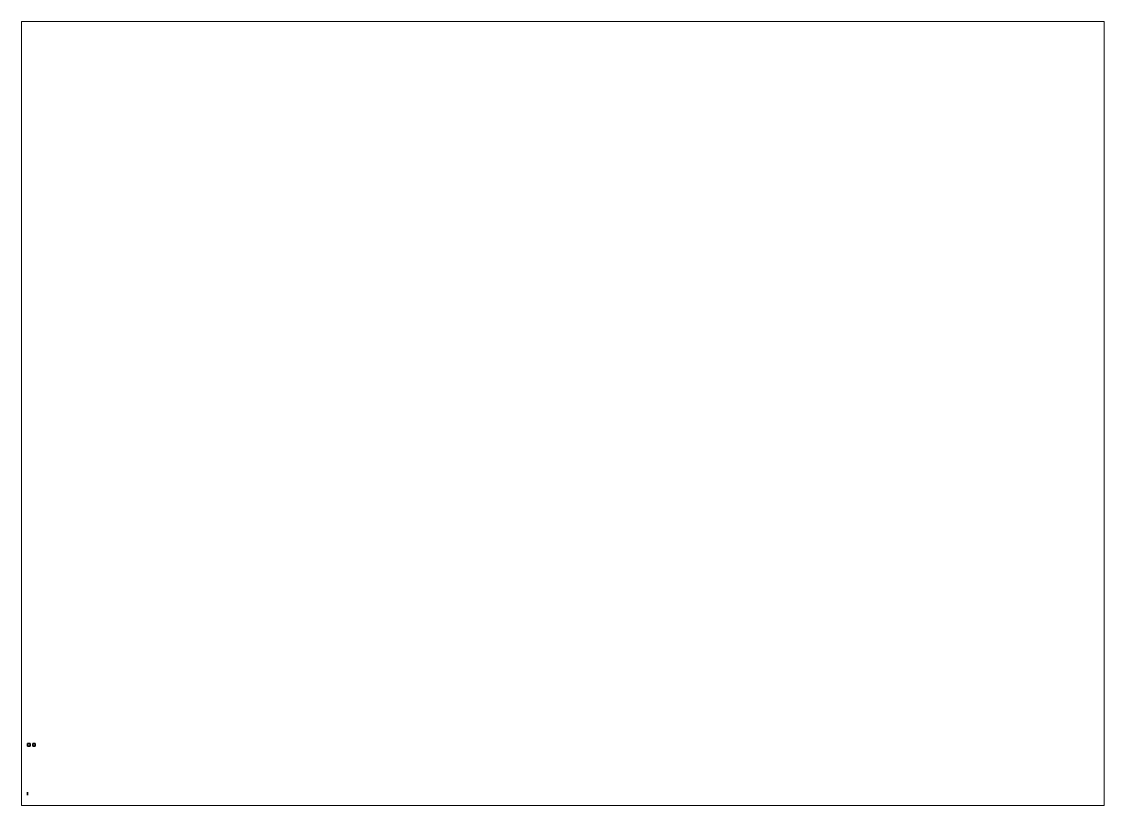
# Paper-space layout 'Layout1' of a CAD drawing. Header units: millimetres. Extents: x 28 to 251, y 20 to 181.
# The model-space entities are those that its viewports show. They can reach past a viewport. Long polylines and large blocks are cut down to what shows.
import ezdxf

# ---------------------------------------------------------------- set-up
doc = ezdxf.new("R2010")
doc.units = ezdxf.units.MM

msp = doc.modelspace()

# ---------------------------------------------------------------- linework, layer by layer
for points in [[(1, 19, 1), (1, 19), (0, 19), (0, 19, 1)], [(1, 19), (1, 18), (0, 18), (0, 19)], [(0, 19), (0, 18), (0, 18, 1), (0, 19, 1)], [(0, 19, 1), (0, 18, 1), (1, 18, 1), (1, 19, 1)], [(0, 18, 1), (0, 18), (1, 18), (1, 18, 1)], [(1, 18, 1), (1, 18), (1, 19), (1, 19, 1)], [(3, 19), (3, 18), (2, 18), (2, 19)], [(2, 19), (2, 18), (3, 18), (3, 19)], [(-0.02, -0.07, 0.16), (-0.02, -0.06, 0.19), (0.02, -0.06, 0.19), (0.02, -0.07, 0.16)], [(-0.02, -0.08, 0.1), (-0.02, -0.09, 0.18), (-0.02, -0.06, 0.19), (-0.02, -0.07, 0.16)], [(-0.02, -0.06, 0.19), (0, -0.09, 0.19), (0, -0.09, 0.19), (0.02, -0.06, 0.19)], [(-0.02, -0.09, 0.18), (0, -0.09, 0.19), (0, -0.09, 0.19), (-0.02, -0.06, 0.19)], [(0.02, -0.07, 0.16), (0.02, -0.08, 0.1), (-0.02, -0.08, 0.1), (-0.02, -0.07, 0.16)], [(-0.02, -0.09, 0.07), (-0.02, -0.23, 0.13), (-0.02, -0.15, 0.19), (-0.02, -0.09, 0.18)], [(0.02, -0.08, 0.1), (0.02, -0.08, 0.07), (-0.02, -0.08, 0.07), (-0.02, -0.08, 0.1)], [(-0.02, -0.08, 0.07), (-0.02, -0.09, 0.07), (-0.02, -0.09, 0.18), (-0.02, -0.08, 0.1)], [(-0.02, -0.09, 0.18), (-0.02, -0.15, 0.19), (0, -0.15, 0.2), (0, -0.09, 0.19)], [(0.02, -0.08, 0.07), (0, -0.09, 0.07), (0, -0.09, 0.07), (-0.02, -0.08, 0.07)], [(0, -0.09, 0.07), (-0.02, -0.09, 0.07), (-0.02, -0.09, 0.07), (-0.02, -0.08, 0.07)], [(0, -0.09, 0.07), (0, -0.23, 0.13), (-0.02, -0.23, 0.13), (-0.02, -0.09, 0.07)], [(-0.02, -0.23, 0.13), (-0.02, -0.24, 0.13), (-0.02, -0.23, 0.19), (-0.02, -0.15, 0.19)], [(-0.02, -0.15, 0.19), (-0.02, -0.23, 0.19), (0, -0.23, 0.2), (0, -0.15, 0.2)], [(-0.02, -0.24, 0.13), (-0.02, -0.26, 0.12), (-0.02, -0.26, 0.19), (-0.02, -0.23, 0.19)], [(-0.02, -0.23, 0.19), (-0.02, -0.26, 0.19), (0, -0.25, 0.2), (0, -0.23, 0.2)], [(0, -0.23, 0.13), (0, -0.24, 0.13), (-0.02, -0.24, 0.13), (-0.02, -0.23, 0.13)], [(0, -0.24, 0.13), (0, -0.26, 0.12), (-0.02, -0.26, 0.12), (-0.02, -0.24, 0.13)], [(-0.02, -0.26, 0.19), (-0.02, -0.26, 0.19), (0, -0.26, 0.2), (0, -0.25, 0.2)], [(-0.02, -0.26, 0.12), (-0.02, -0.27, 0.12), (-0.02, -0.28, 0.18), (-0.02, -0.26, 0.19)], [(-0.02, -0.26, 0.19), (-0.02, -0.28, 0.18), (0, -0.28, 0.18), (0, -0.26, 0.2)], [(0, -0.26, 0.12), (0, -0.27, 0.12), (-0.02, -0.27, 0.12), (-0.02, -0.26, 0.12)], [(-0.02, -0.27, 0.12), (-0.02, -0.34, 0.15), (-0.02, -0.3, 0.18), (-0.02, -0.28, 0.18)], [(0, -0.27, 0.12), (0, -0.27, 0.12), (0, -0.3, 0.14), (-0.02, -0.27, 0.12)], [(0, -0.33, 0.15), (-0.02, -0.34, 0.15), (-0.02, -0.27, 0.12), (0, -0.3, 0.14)], [(-0.02, -0.28, 0.18), (-0.02, -0.3, 0.18), (0, -0.3, 0.18), (0, -0.28, 0.18)], [(-0.02, -0.34, 0.15), (-0.02, -0.4, 0.17), (-0.02, -0.38, 0.2), (-0.02, -0.3, 0.18)], [(-0.02, -0.3, 0.18), (-0.02, -0.38, 0.2), (0, -0.36, 0.2), (0, -0.3, 0.18)], [(0, -0.37, 0.16), (-0.02, -0.4, 0.17), (-0.02, -0.34, 0.15), (0, -0.33, 0.15)], [(0, -0.36, 0.2), (-0.02, -0.38, 0.2), (0.02, -0.38, 0.2), (0, -0.36, 0.2)], [(-0.01, -0.36, 0.23), (-0.02, -0.36, 0.21), (-0.02, -0.63, 0.21), (-0.01, -0.63, 0.23)], [(-0.02, -0.36, 0.21), (-0.01, -0.36, 0.2), (-0.01, -0.63, 0.2), (-0.02, -0.63, 0.21)], [(0.01, -0.36, 0.2), (-0.02, -0.36, 0.21), (-0.01, -0.36, 0.23), (0.02, -0.36, 0.21)], [(0, -0.36, 0.19), (-0.01, -0.36, 0.2), (-0.02, -0.36, 0.21), (0.01, -0.36, 0.2)], [(0, -0.37, 0.16), (-0.02, -0.39, 0.16), (-0.02, -0.4, 0.17), (0, -0.37, 0.16)], [(0, -0.37, 0.16), (0.02, -0.39, 0.16), (-0.02, -0.39, 0.16), (0, -0.37, 0.16)], [(-0.02, -0.4, 0.17), (-0.02, -0.62, 0.17), (-0.02, -0.63, 0.2), (-0.02, -0.38, 0.2)], [(-0.02, -0.38, 0.2), (-0.02, -0.63, 0.2), (0.02, -0.63, 0.2), (0.02, -0.38, 0.2)], [(-0.02, -0.39, 0.16), (-0.02, -0.49, 0.16), (-0.02, -0.49, 0.17), (-0.02, -0.4, 0.17)], [(0.02, -0.39, 0.16), (0.02, -0.49, 0.16), (-0.02, -0.49, 0.16), (-0.02, -0.39, 0.16)], [(-0.02, -0.49, 0.15), (-0.02, -0.52, 0.15), (-0.02, -0.52, 0.17), (-0.02, -0.49, 0.17)], [(0.02, -0.49, 0.15), (0.02, -0.52, 0.15), (-0.02, -0.52, 0.15), (-0.02, -0.49, 0.15)], [(-0.02, -0.52, 0.15), (-0.02, -0.6, 0.16), (-0.02, -0.6, 0.17), (-0.02, -0.52, 0.17)], [(-0.02, -0.6, 0.16), (-0.02, -0.65, 0.16), (-0.02, -0.62, 0.17), (-0.02, -0.6, 0.17)], [(0.02, -0.6, 0.16), (0.02, -0.65, 0.16), (-0.02, -0.65, 0.16), (-0.02, -0.6, 0.16)], [(-0.02, -0.65, 0.16), (-0.01, -0.7, 0.18), (-0.01, -0.7, 0.18), (-0.02, -0.62, 0.17)], [(-0.01, -0.7, 0.18), (-0.02, -0.69, 0.19), (-0.02, -0.69, 0.19), (-0.02, -0.62, 0.17)], [(-0.02, -0.69, 0.19), (-0.02, -0.63, 0.2), (-0.02, -0.63, 0.2), (-0.02, -0.62, 0.17)], [(-0.02, -0.63, 0.2), (-0.02, -0.63, 0.2), (-0.02, -0.63, 0.2), (-0.02, -0.62, 0.17)], [(-0.01, -0.63, 0.22), (-0.02, -0.63, 0.2), (-0.02, -0.94, 0.2), (-0.01, -0.94, 0.22)], [(-0.02, -0.63, 0.2), (-0.02, -0.69, 0.19), (-0.02, -0.94, 0.19), (-0.02, -0.94, 0.2)], [(0.01, -0.63, 0.23), (-0.02, -0.63, 0.21), (-0.01, -0.63, 0.2), (0.02, -0.63, 0.21)], [(0, -0.63, 0.23), (-0.01, -0.63, 0.23), (-0.02, -0.63, 0.21), (0.01, -0.63, 0.23)], [(-0.02, -0.63, 0.2), (-0.02, -0.63, 0.21), (0.02, -0.63, 0.21), (0.02, -0.63, 0.2)], [(0.02, -0.65, 0.16), (0, -0.7, 0.17), (0, -0.7, 0.17), (-0.02, -0.65, 0.16)], [(0, -0.7, 0.17), (-0.01, -0.7, 0.18), (-0.01, -0.7, 0.18), (-0.02, -0.65, 0.16)], [(-0.02, -0.69, 0.19), (-0.01, -0.7, 0.18), (-0.01, -0.94, 0.18), (-0.02, -0.94, 0.19)], [(0.02, -0.94, 0.2), (-0.01, -0.94, 0.22), (-0.02, -0.94, 0.2), (0.02, -0.94, 0.19)], [(0.02, -0.94, 0.19), (-0.02, -0.94, 0.2), (-0.02, -0.94, 0.19), (0.01, -0.94, 0.18)], [(0.01, -0.94, 0.18), (-0.02, -0.94, 0.19), (-0.01, -0.94, 0.18), (0, -0.94, 0.17)], [(0, -0.36, 0.23), (-0.01, -0.36, 0.23), (-0.01, -0.63, 0.23), (0, -0.63, 0.23)], [(-0.01, -0.36, 0.2), (0, -0.36, 0.19), (0, -0.63, 0.19), (-0.01, -0.63, 0.2)], [(0.02, -0.36, 0.21), (-0.01, -0.36, 0.23), (0, -0.36, 0.23), (0.01, -0.36, 0.23)], [(-0.01, -0.39, 0.14), (-0.01, -0.4, 0.14), (-0.01, -0.41, 0.16), (-0.01, -0.39, 0.16)], [(0.01, -0.39, 0.16), (0.01, -0.39, 0.14), (-0.01, -0.39, 0.14), (-0.01, -0.39, 0.16)], [(-0.01, -0.4, 0.13), (-0.01, -0.39, 0.14), (0.01, -0.39, 0.14), (0.01, -0.4, 0.13)], [(-0.01, -0.41, 0.16), (-0.01, -0.4, 0.14), (0.01, -0.4, 0.14), (0.01, -0.41, 0.16)], [(0.01, -0.4, 0.13), (0.01, -0.4, 0.14), (-0.01, -0.4, 0.14), (-0.01, -0.4, 0.13)], [(-0.01, -0.4, 0.13), (-0.01, -0.4, 0.13), (-0.01, -0.41, 0.12), (-0.01, -0.41, 0.13)], [(0.01, -0.41, 0.13), (0.01, -0.4, 0.13), (-0.01, -0.4, 0.13), (-0.01, -0.41, 0.13)], [(-0.01, -0.41, 0.12), (-0.01, -0.4, 0.13), (0.01, -0.4, 0.13), (0.01, -0.41, 0.12)], [(0.01, -0.43, 0.13), (0.01, -0.41, 0.13), (-0.01, -0.41, 0.13), (-0.01, -0.43, 0.13)], [(-0.01, -0.41, 0.13), (-0.01, -0.41, 0.12), (-0.01, -0.43, 0.12), (-0.01, -0.43, 0.13)], [(-0.01, -0.43, 0.12), (-0.01, -0.41, 0.12), (0.01, -0.41, 0.12), (0.01, -0.43, 0.12)], [(0.01, -0.41, 0.16), (0.01, -0.41, 0.15), (-0.01, -0.41, 0.15), (-0.01, -0.41, 0.16)], [(-0.01, -0.41, 0.15), (-0.01, -0.42, 0.15), (-0.01, -0.42, 0.16), (-0.01, -0.41, 0.16)], [(-0.01, -0.41, 0.14), (-0.01, -0.42, 0.13), (-0.01, -0.42, 0.15), (-0.01, -0.41, 0.15)], [(0.01, -0.41, 0.15), (0.01, -0.41, 0.14), (-0.01, -0.41, 0.14), (-0.01, -0.41, 0.15)], [(0.01, -0.41, 0.14), (0.01, -0.42, 0.13), (-0.01, -0.42, 0.13), (-0.01, -0.41, 0.14)], [(-0.01, -0.42, 0.16), (-0.01, -0.42, 0.15), (0.01, -0.42, 0.15), (0.01, -0.42, 0.16)], [(-0.01, -0.42, 0.15), (-0.01, -0.42, 0.13), (0.01, -0.42, 0.13), (0.01, -0.42, 0.15)], [(-0.01, -0.44, 0.13), (-0.01, -0.43, 0.12), (0.01, -0.43, 0.12), (0.01, -0.44, 0.13)], [(-0.01, -0.43, 0.13), (-0.01, -0.43, 0.12), (-0.01, -0.44, 0.13), (-0.01, -0.44, 0.14)], [(0.01, -0.44, 0.14), (0.01, -0.43, 0.13), (-0.01, -0.43, 0.13), (-0.01, -0.44, 0.14)], [(-0.01, -0.44, 0.15), (-0.01, -0.44, 0.15), (-0.01, -0.45, 0.16), (-0.01, -0.43, 0.16)], [(0.01, -0.43, 0.16), (0.01, -0.44, 0.15), (-0.01, -0.44, 0.15), (-0.01, -0.43, 0.16)], [(0.01, -0.44, 0.15), (0.01, -0.44, 0.14), (-0.01, -0.44, 0.14), (-0.01, -0.44, 0.15)], [(-0.01, -0.44, 0.15), (-0.01, -0.44, 0.13), (0.01, -0.44, 0.13), (0.01, -0.44, 0.15)], [(-0.01, -0.45, 0.16), (-0.01, -0.44, 0.15), (0.01, -0.44, 0.15), (0.01, -0.45, 0.16)], [(-0.01, -0.52, 0.13), (-0.01, -0.6, 0.14), (-0.01, -0.6, 0.16), (-0.01, -0.52, 0.15)], [(0.01, -0.52, 0.15), (0.01, -0.52, 0.13), (-0.01, -0.52, 0.13), (-0.01, -0.52, 0.15)], [(-0.01, -0.53, 0.08), (-0.01, -0.61, 0.1), (-0.01, -0.6, 0.14), (-0.01, -0.52, 0.13)], [(0.01, -0.52, 0.13), (0.01, -0.53, 0.08), (-0.01, -0.53, 0.08), (-0.01, -0.52, 0.13)], [(0.01, -0.53, 0.08), (0.01, -0.61, 0.1), (-0.01, -0.61, 0.1), (-0.01, -0.53, 0.08)], [(-0.01, -0.6, 0.16), (-0.01, -0.6, 0.14), (0.01, -0.6, 0.14), (0.01, -0.6, 0.16)], [(-0.01, -0.6, 0.14), (-0.01, -0.61, 0.1), (0.01, -0.61, 0.1), (0.01, -0.6, 0.14)], [(0, -0.63, 0.23), (-0.01, -0.63, 0.22), (-0.01, -0.94, 0.22), (0, -0.94, 0.22)], [(0.02, -0.63, 0.21), (-0.01, -0.63, 0.2), (0, -0.63, 0.19), (0.01, -0.63, 0.2)], [(-0.01, -0.7, 0.18), (0, -0.7, 0.17), (0, -0.94, 0.17), (-0.01, -0.94, 0.18)], [(0, -0.94, 0.2), (-0.01, -0.94, 0.2), (-0.01, -1.23, 0.2), (0, -1.23, 0.2)], [(-0.01, -0.94, 0.2), (-0.01, -0.94, 0.19), (-0.01, -1.23, 0.19), (-0.01, -1.23, 0.2)], [(-0.01, -0.94, 0.19), (-0.01, -0.94, 0.18), (-0.01, -1.23, 0.18), (-0.01, -1.23, 0.19)], [(-0.01, -0.94, 0.18), (0, -0.94, 0.18), (0, -1.23, 0.18), (-0.01, -1.23, 0.18)], [(0, -0.94, 0.22), (-0.01, -0.94, 0.22), (-0.01, -1.1, 0.22), (0, -1.1, 0.22)], [(-0.01, -0.94, 0.22), (-0.01, -0.94, 0.21), (-0.01, -1.1, 0.21), (-0.01, -1.1, 0.22)], [(-0.01, -0.94, 0.21), (-0.01, -0.94, 0.2), (-0.01, -1.1, 0.2), (-0.01, -1.1, 0.21)], [(-0.01, -0.94, 0.2), (0, -0.94, 0.2), (0, -1.1, 0.2), (-0.01, -1.1, 0.2)], [(0.01, -0.94, 0.22), (0, -0.94, 0.22), (-0.01, -0.94, 0.22), (0.02, -0.94, 0.2)], [(-0.01, -1.1, 0.2), (-0.01, -1.11, 0.2), (-0.01, -1.11, 0.2), (-0.01, -1.1, 0.2)], [(0, -1.1, 0.2), (-0.01, -1.1, 0.2), (-0.01, -1.1, 0.2), (0, -1.1, 0.2)], [(0, -1.1, 0.2), (-0.01, -1.1, 0.2), (-0.01, -1.1, 0.2), (0, -1.1, 0.2)], [(-0.01, -1.11, 0.21), (0, -1.12, 0.21), (0, -1.1, 0.22), (-0.01, -1.1, 0.22)], [(-0.01, -1.11, 0.2), (-0.01, -1.11, 0.21), (-0.01, -1.1, 0.22), (-0.01, -1.1, 0.21)], [(-0.01, -1.1, 0.2), (-0.01, -1.11, 0.2), (-0.01, -1.1, 0.21), (-0.01, -1.1, 0.2)], [(-0.01, -1.11, 0.2), (-0.01, -1.11, 0.2), (-0.01, -1.11, 0.21), (-0.01, -1.11, 0.2)], [(-0.01, -1.11, 0.2), (0, -1.12, 0.2), (0, -1.12, 0.21), (-0.01, -1.11, 0.21)], [(0, -1.23, 0.2), (-0.01, -1.23, 0.2), (-0.01, -1.27, 0.2), (0, -1.27, 0.2)], [(-0.01, -1.23, 0.2), (-0.01, -1.23, 0.19), (-0.01, -1.27, 0.19), (-0.01, -1.27, 0.2)], [(-0.01, -1.23, 0.19), (-0.01, -1.23, 0.18), (-0.01, -1.27, 0.18), (-0.01, -1.27, 0.19)], [(-0.01, -1.23, 0.18), (0, -1.23, 0.17), (0, -1.27, 0.17), (-0.01, -1.27, 0.18)], [(0, -1.27, 0.2), (-0.01, -1.27, 0.19), (-0.01, -1.28, 0.19), (0, -1.28, 0.2)], [(-0.01, -1.27, 0.19), (-0.01, -1.27, 0.18), (-0.01, -1.28, 0.18), (-0.01, -1.28, 0.19)], [(-0.01, -1.27, 0.18), (0, -1.27, 0.18), (0, -1.28, 0.18), (-0.01, -1.28, 0.18)], [(0, -0.09, 0.19), (0.02, -0.09, 0.18), (0.02, -0.09, 0.18), (0.02, -0.06, 0.19)], [(0, -0.09, 0.19), (0, -0.15, 0.2), (0.02, -0.15, 0.19), (0.02, -0.09, 0.18)], [(0.02, -0.09, 0.07), (0, -0.09, 0.07), (0, -0.09, 0.07), (0.02, -0.08, 0.07)], [(0.02, -0.09, 0.07), (0.02, -0.23, 0.13), (0, -0.23, 0.13), (0, -0.09, 0.07)], [(0, -0.15, 0.2), (0, -0.23, 0.2), (0.02, -0.23, 0.19), (0.02, -0.15, 0.19)], [(0, -0.23, 0.2), (0, -0.25, 0.2), (0.02, -0.26, 0.19), (0.02, -0.23, 0.19)], [(0.02, -0.23, 0.13), (0.02, -0.24, 0.13), (0, -0.24, 0.13), (0, -0.23, 0.13)], [(0.02, -0.24, 0.13), (0.02, -0.26, 0.12), (0, -0.26, 0.12), (0, -0.24, 0.13)], [(0, -0.26, 0.2), (0, -0.26, 0.2), (0.02, -0.26, 0.19), (0, -0.25, 0.2)], [(0, -0.26, 0.2), (0, -0.28, 0.18), (0.02, -0.28, 0.18), (0.02, -0.26, 0.19)], [(0.02, -0.26, 0.12), (0.02, -0.27, 0.12), (0, -0.27, 0.12), (0, -0.26, 0.12)], [(0.02, -0.27, 0.12), (0.02, -0.27, 0.12), (0, -0.3, 0.14), (0, -0.27, 0.12)], [(0.02, -0.34, 0.15), (0, -0.33, 0.15), (0, -0.3, 0.14), (0.02, -0.27, 0.12)], [(0, -0.28, 0.18), (0, -0.3, 0.18), (0.02, -0.3, 0.18), (0.02, -0.28, 0.18)], [(0, -0.3, 0.18), (0, -0.36, 0.2), (0.02, -0.38, 0.2), (0.02, -0.3, 0.18)], [(0.02, -0.4, 0.17), (0, -0.37, 0.16), (0, -0.33, 0.15), (0.02, -0.34, 0.15)], [(0.01, -0.36, 0.23), (0, -0.36, 0.23), (0, -0.63, 0.23), (0.01, -0.63, 0.23)], [(0, -0.36, 0.19), (0.01, -0.36, 0.2), (0.01, -0.63, 0.2), (0, -0.63, 0.19)], [(0.02, -0.4, 0.17), (0.02, -0.39, 0.16), (0, -0.37, 0.16)], [(0.01, -0.63, 0.22), (0, -0.63, 0.23), (0, -0.94, 0.22), (0.01, -0.94, 0.22)], [(0.02, -0.65, 0.16), (0.01, -0.7, 0.18), (0.01, -0.7, 0.18), (0, -0.7, 0.17)], [(0, -0.7, 0.17), (0.01, -0.7, 0.18), (0.01, -0.94, 0.18), (0, -0.94, 0.17)], [(0.01, -0.94, 0.2), (0, -0.94, 0.2), (0, -1.23, 0.2), (0.01, -1.23, 0.2)], [(0, -0.94, 0.18), (0.01, -0.94, 0.18), (0.01, -1.23, 0.18), (0, -1.23, 0.18)], [(0.01, -0.94, 0.22), (0, -0.94, 0.22), (0, -1.1, 0.22), (0.01, -1.1, 0.22)], [(0, -0.94, 0.2), (0.01, -0.94, 0.2), (0.01, -1.1, 0.2), (0, -1.1, 0.2)], [(0.01, -1.1, 0.2), (0, -1.1, 0.2), (0, -1.1, 0.2), (0.01, -1.1, 0.2)], [(0.01, -1.1, 0.2), (0, -1.1, 0.2), (0, -1.1, 0.2), (0.01, -1.1, 0.2)], [(0, -1.12, 0.21), (0.01, -1.11, 0.21), (0.01, -1.1, 0.22), (0, -1.1, 0.22)], [(0, -1.12, 0.2), (0.01, -1.11, 0.2), (0.01, -1.11, 0.21), (0, -1.12, 0.21)], [(0, -1.2, 0.23), (0, -1.2, 0.2), (0, -1.19, 0.2), (0, -1.19, 0.23)], [(0, -1.19, 0.23), (0, -1.19, 0.2), (0, -1.2, 0.2), (0, -1.2, 0.23)], [(0.01, -1.23, 0.2), (0, -1.23, 0.2), (0, -1.27, 0.2), (0.01, -1.27, 0.2)], [(0, -1.23, 0.17), (0.01, -1.23, 0.18), (0.01, -1.27, 0.18), (0, -1.27, 0.17)], [(0.01, -1.27, 0.19), (0, -1.27, 0.2), (0, -1.28, 0.2), (0.01, -1.28, 0.19)], [(0, -1.27, 0.18), (0.01, -1.27, 0.18), (0.01, -1.28, 0.18), (0, -1.28, 0.18)], [(0.02, -0.36, 0.21), (0.01, -0.36, 0.23), (0.01, -0.63, 0.23), (0.02, -0.63, 0.21)], [(0.01, -0.36, 0.2), (0.02, -0.36, 0.21), (0.02, -0.63, 0.21), (0.01, -0.63, 0.2)], [(0.01, -0.41, 0.16), (0.01, -0.4, 0.14), (0.01, -0.39, 0.14), (0.01, -0.39, 0.16)], [(0.01, -0.4, 0.13), (0.01, -0.39, 0.14), (0.01, -0.4, 0.14), (0.01, -0.4, 0.13)], [(0.01, -0.41, 0.12), (0.01, -0.4, 0.13), (0.01, -0.4, 0.13), (0.01, -0.41, 0.13)], [(0.01, -0.43, 0.12), (0.01, -0.41, 0.12), (0.01, -0.41, 0.13), (0.01, -0.43, 0.13)], [(0.01, -0.42, 0.16), (0.01, -0.42, 0.15), (0.01, -0.41, 0.15), (0.01, -0.41, 0.16)], [(0.01, -0.42, 0.15), (0.01, -0.42, 0.13), (0.01, -0.41, 0.14), (0.01, -0.41, 0.15)], [(0.01, -0.44, 0.13), (0.01, -0.43, 0.12), (0.01, -0.43, 0.13), (0.01, -0.44, 0.14)], [(0.01, -0.45, 0.16), (0.01, -0.44, 0.15), (0.01, -0.44, 0.15), (0.01, -0.43, 0.16)], [(0.01, -0.44, 0.15), (0.01, -0.44, 0.13), (0.01, -0.44, 0.14), (0.01, -0.44, 0.15)], [(0.01, -0.6, 0.16), (0.01, -0.6, 0.14), (0.01, -0.52, 0.13), (0.01, -0.52, 0.15)], [(0.01, -0.6, 0.14), (0.01, -0.61, 0.1), (0.01, -0.53, 0.08), (0.01, -0.52, 0.13)], [(0.02, -0.62, 0.17), (0.01, -0.7, 0.18), (0.01, -0.7, 0.18), (0.02, -0.65, 0.16)], [(0.02, -0.62, 0.17), (0.02, -0.69, 0.19), (0.02, -0.69, 0.19), (0.01, -0.7, 0.18)], [(0.02, -0.63, 0.2), (0.01, -0.63, 0.22), (0.01, -0.94, 0.22), (0.02, -0.94, 0.2)], [(0.01, -0.7, 0.18), (0.02, -0.69, 0.19), (0.02, -0.94, 0.19), (0.01, -0.94, 0.18)], [(0.01, -0.94, 0.19), (0.01, -0.94, 0.2), (0.01, -1.23, 0.2), (0.01, -1.23, 0.19)], [(0.01, -0.94, 0.18), (0.01, -0.94, 0.19), (0.01, -1.23, 0.19), (0.01, -1.23, 0.18)], [(0.01, -0.94, 0.21), (0.01, -0.94, 0.22), (0.01, -1.1, 0.22), (0.01, -1.1, 0.21)], [(0.01, -0.94, 0.2), (0.01, -0.94, 0.21), (0.01, -1.1, 0.21), (0.01, -1.1, 0.2)], [(0.01, -1.11, 0.2), (0.01, -1.1, 0.2), (0.01, -1.1, 0.2), (0.01, -1.11, 0.2)], [(0.01, -1.11, 0.2), (0.01, -1.1, 0.2), (0.01, -1.1, 0.2), (0.01, -1.1, 0.21)], [(0.01, -1.11, 0.21), (0.01, -1.11, 0.2), (0.01, -1.1, 0.21), (0.01, -1.1, 0.22)], [(0.01, -1.11, 0.2), (0.01, -1.11, 0.2), (0.01, -1.11, 0.2), (0.01, -1.11, 0.21)], [(0.01, -1.23, 0.19), (0.01, -1.23, 0.2), (0.01, -1.27, 0.2), (0.01, -1.27, 0.19)], [(0.01, -1.23, 0.18), (0.01, -1.23, 0.19), (0.01, -1.27, 0.19), (0.01, -1.27, 0.18)], [(0.01, -1.27, 0.18), (0.01, -1.27, 0.19), (0.01, -1.28, 0.19), (0.01, -1.28, 0.18)], [(0.02, -0.06, 0.19), (0.02, -0.09, 0.18), (0.02, -0.08, 0.1), (0.02, -0.07, 0.16)], [(0.02, -0.15, 0.19), (0.02, -0.23, 0.13), (0.02, -0.09, 0.07), (0.02, -0.09, 0.18)], [(0.02, -0.09, 0.18), (0.02, -0.09, 0.07), (0.02, -0.08, 0.07), (0.02, -0.08, 0.1)], [(0.02, -0.23, 0.19), (0.02, -0.24, 0.13), (0.02, -0.23, 0.13), (0.02, -0.15, 0.19)], [(0.02, -0.26, 0.19), (0.02, -0.26, 0.12), (0.02, -0.24, 0.13), (0.02, -0.23, 0.19)], [(0.02, -0.28, 0.18), (0.02, -0.27, 0.12), (0.02, -0.26, 0.12), (0.02, -0.26, 0.19)], [(0.02, -0.3, 0.18), (0.02, -0.34, 0.15), (0.02, -0.27, 0.12), (0.02, -0.28, 0.18)], [(0.02, -0.38, 0.2), (0.02, -0.4, 0.17), (0.02, -0.34, 0.15), (0.02, -0.3, 0.18)], [(0.02, -0.63, 0.2), (0.02, -0.62, 0.17), (0.02, -0.4, 0.17), (0.02, -0.38, 0.2)], [(0.02, -0.49, 0.17), (0.02, -0.49, 0.16), (0.02, -0.39, 0.16), (0.02, -0.4, 0.17)], [(0.02, -0.52, 0.17), (0.02, -0.52, 0.15), (0.02, -0.49, 0.15), (0.02, -0.49, 0.17)], [(0.02, -0.6, 0.17), (0.02, -0.6, 0.16), (0.02, -0.52, 0.15), (0.02, -0.52, 0.17)], [(0.02, -0.62, 0.17), (0.02, -0.65, 0.16), (0.02, -0.6, 0.16), (0.02, -0.6, 0.17)], [(0.02, -0.62, 0.17), (0.02, -0.63, 0.2), (0.02, -0.63, 0.2), (0.02, -0.69, 0.19)], [(0.02, -0.69, 0.19), (0.02, -0.63, 0.2), (0.02, -0.94, 0.2), (0.02, -0.94, 0.19)]]:
    msp.add_3dface(points)

psp = doc.layouts.get("Layout1")

# ---------------------------------------------------------------- viewports
at = {"layer": '0'}
psp.add_viewport(center=(139.22, 100.81), size=(222.76, 161.29), view_center_point=(210, 148.5), view_height=307.4901, dxfattribs=at)

doc.saveas('drawing.dxf')
